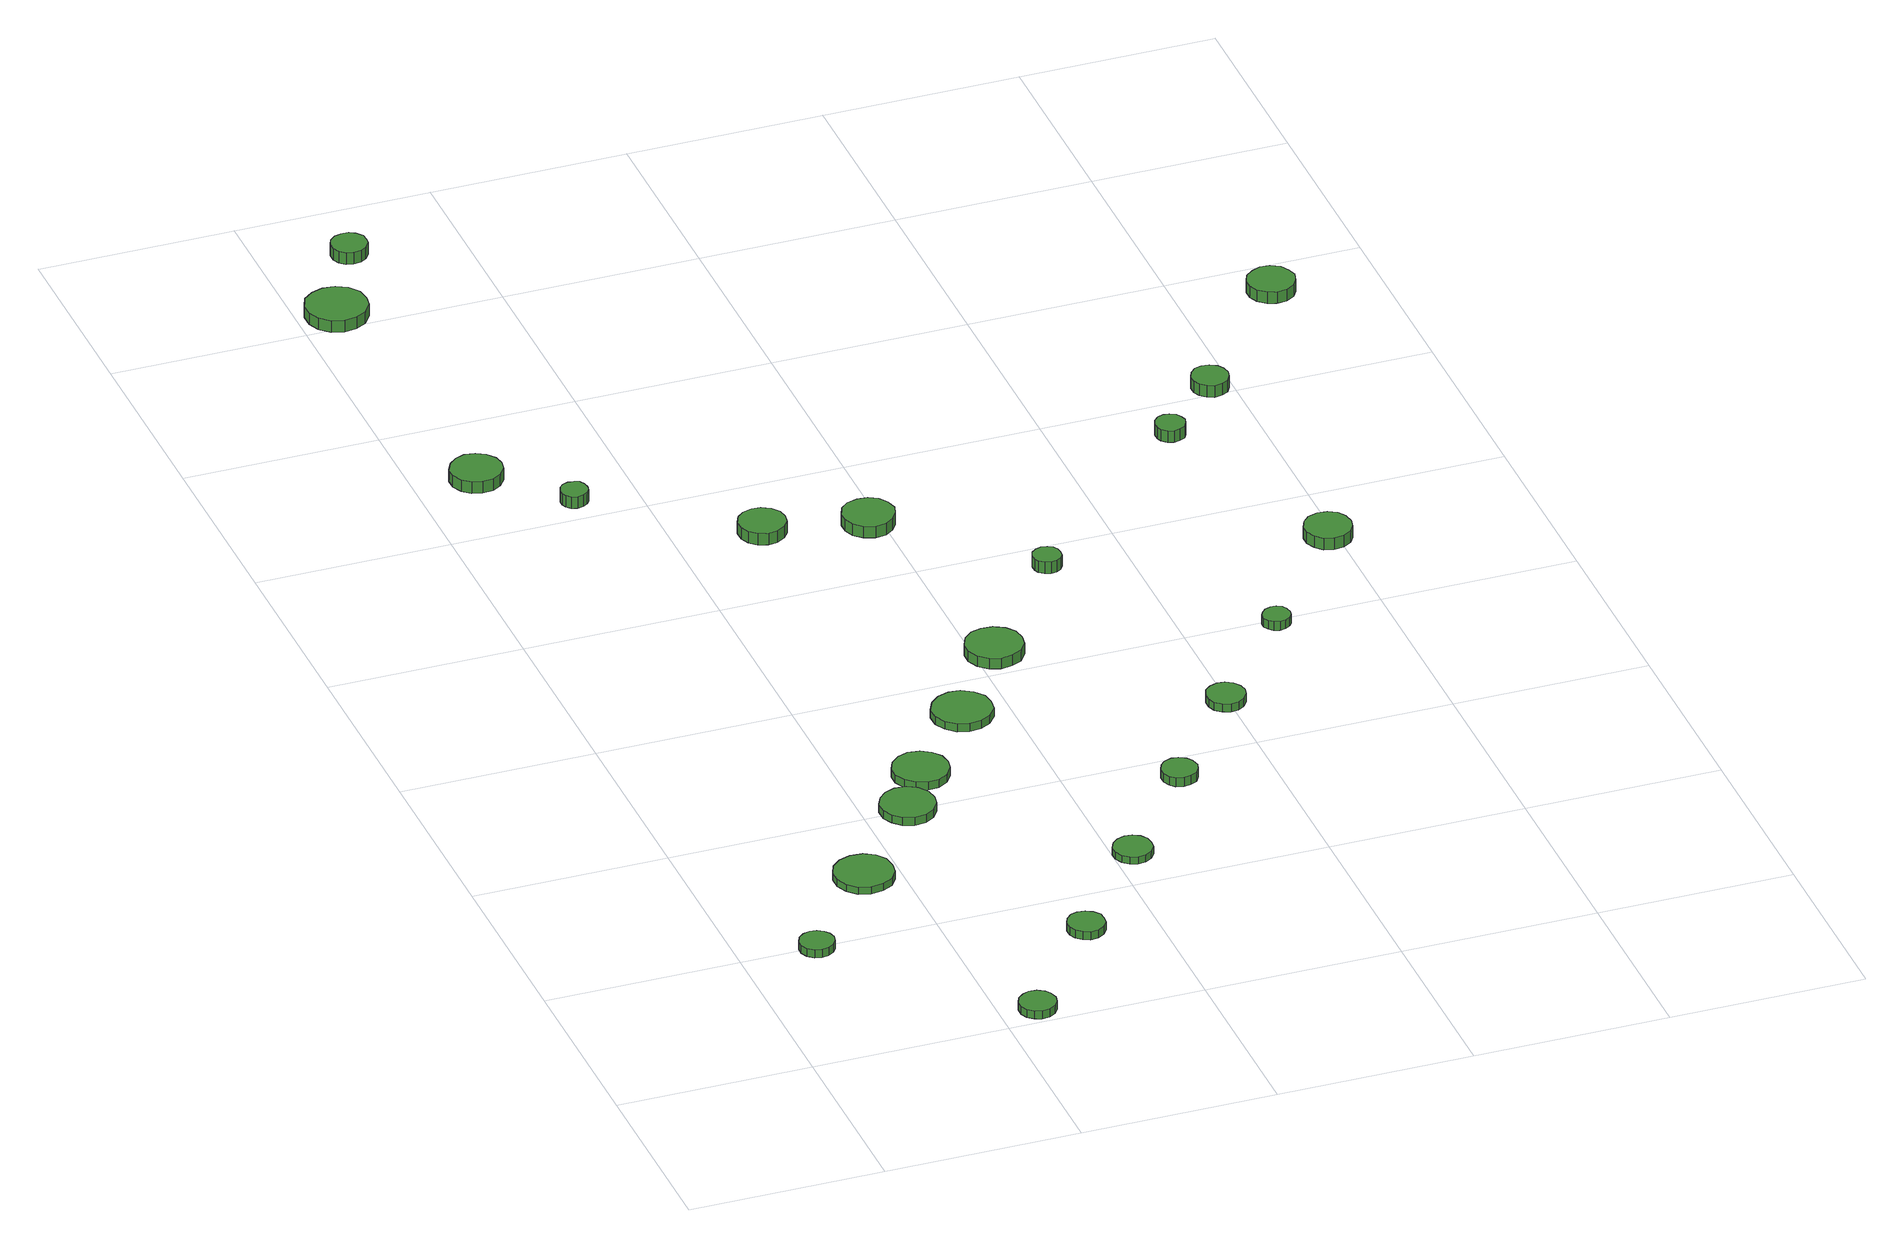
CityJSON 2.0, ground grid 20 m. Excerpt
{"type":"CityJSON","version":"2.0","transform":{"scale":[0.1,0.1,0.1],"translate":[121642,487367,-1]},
"CityObjects":{
"tree1":{"type":"SolitaryVegetationObject","attributes":{"function":"something"},"geometry":[{"type":"MultiSurface","lod":"1","boundaries":[[[0,1,2,3,4,5,6,7,8,9,10,11,12,13,14]],[[15,16,17,18,19,20,21,22,23,24,25,26,27,28,29]],[[0,29,28,1]],[[1,28,27,2]],[[2,27,26,3]],[[3,26,25,4]],[[4,25,24,5]],[[5,24,23,6]],[[6,23,22,7]],[[7,22,21,8]],[[8,21,20,9]],[[9,20,19,10]],[[10,19,18,11]],[[11,18,17,12]],[[12,17,16,13]],[[13,16,15,14]],[[14,15,29,0]]]}]},
"tree2":{"type":"SolitaryVegetationObject","attributes":{"function":"something"},"geometry":[{"type":"MultiSurface","lod":"1","boundaries":[[[30,31,32,33,34,35,36,37,38,39,40,41,42,43,44]],[[45,46,47,48,49,50,51,52,53,54,55,56,57,58,59]],[[30,59,58,31]],[[31,58,57,32]],[[32,57,56,33]],[[33,56,55,34]],[[34,55,54,35]],[[35,54,53,36]],[[36,53,52,37]],[[37,52,51,38]],[[38,51,50,39]],[[39,50,49,40]],[[40,49,48,41]],[[41,48,47,42]],[[42,47,46,43]],[[43,46,45,44]],[[44,45,59,30]]]}]},
"tree3":{"type":"SolitaryVegetationObject","attributes":{"function":"something"},"geometry":[{"type":"MultiSurface","lod":"1","boundaries":[[[60,61,62,63,64,65,66,67,68,69,70,71,72,73,74]],[[75,76,77,78,79,80,81,82,83,84,85,86,87,88,89]],[[60,89,88,61]],[[61,88,87,62]],[[62,87,86,63]],[[63,86,85,64]],[[64,85,84,65]],[[65,84,83,66]],[[66,83,82,67]],[[67,82,81,68]],[[68,81,80,69]],[[69,80,79,70]],[[70,79,78,71]],[[71,78,77,72]],[[72,77,76,73]],[[73,76,75,74]],[[74,75,89,60]]]}]},
"tree4":{"type":"SolitaryVegetationObject","attributes":{"function":"something"},"geometry":[{"type":"MultiSurface","lod":"1","boundaries":[[[90,91,92,93,94,95,96,97,98,99,100,101,102,103,104]],[[105,106,107,108,109,110,111,112,113,114,115,116,117,118,119]],[[90,119,118,91]],[[91,118,117,92]],[[92,117,116,93]],[[93,116,115,94]],[[94,115,114,95]],[[95,114,113,96]],[[96,113,112,97]],[[97,112,111,98]],[[98,111,110,99]],[[99,110,109,100]],[[100,109,108,101]],[[101,108,107,102]],[[102,107,106,103]],[[103,106,105,104]],[[104,105,119,90]]]}]},
"tree5":{"type":"SolitaryVegetationObject","attributes":{"function":"something"},"geometry":[{"type":"MultiSurface","lod":"1","boundaries":[[[120,121,122,123,124,125,126,127,128,129,130,131,132,133,134]],[[135,136,137,138,139,140,141,142,143,144,145,146,147,148,149]],[[120,149,148,121]],[[121,148,147,122]],[[122,147,146,123]],[[123,146,145,124]],[[124,145,144,125]],[[125,144,143,126]],[[126,143,142,127]],[[127,142,141,128]],[[128,141,140,129]],[[129,140,139,130]],[[130,139,138,131]],[[131,138,137,132]],[[132,137,136,133]],[[133,136,135,134]],[[134,135,149,120]]]}]},
"tree6":{"type":"SolitaryVegetationObject","attributes":{"function":"something"},"geometry":[{"type":"MultiSurface","lod":"1","boundaries":[[[150,151,152,153,154,155,156,157,158,159,160,161,162,163,164]],[[165,166,167,168,169,170,171,172,173,174,175,176,177,178,179]],[[150,179,178,151]],[[151,178,177,152]],[[152,177,176,153]],[[153,176,175,154]],[[154,175,174,155]],[[155,174,173,156]],[[156,173,172,157]],[[157,172,171,158]],[[158,171,170,159]],[[159,170,169,160]],[[160,169,168,161]],[[161,168,167,162]],[[162,167,166,163]],[[163,166,165,164]],[[164,165,179,150]]]}]},
"tree7":{"type":"SolitaryVegetationObject","attributes":{"function":"something"},"geometry":[{"type":"MultiSurface","lod":"1","boundaries":[[[180,181,182,183,184,185,186,187,188,189,190,191,192,193,194]],[[195,196,197,198,199,200,201,202,203,204,205,206,207,208,209]],[[180,209,208,181]],[[181,208,207,182]],[[182,207,206,183]],[[183,206,205,184]],[[184,205,204,185]],[[185,204,203,186]],[[186,203,202,187]],[[187,202,201,188]],[[188,201,200,189]],[[189,200,199,190]],[[190,199,198,191]],[[191,198,197,192]],[[192,197,196,193]],[[193,196,195,194]],[[194,195,209,180]]]}]},
"tree8":{"type":"SolitaryVegetationObject","attributes":{"function":"something"},"geometry":[{"type":"MultiSurface","lod":"1","boundaries":[[[210,211,212,213,214,215,216,217,218,219,220,221,222,223,224]],[[225,226,227,228,229,230,231,232,233,234,235,236,237,238,239]],[[210,239,238,211]],[[211,238,237,212]],[[212,237,236,213]],[[213,236,235,214]],[[214,235,234,215]],[[215,234,233,216]],[[216,233,232,217]],[[217,232,231,218]],[[218,231,230,219]],[[219,230,229,220]],[[220,229,228,221]],[[221,228,227,222]],[[222,227,226,223]],[[223,226,225,224]],[[224,225,239,210]]]}]},
"tree9":{"type":"SolitaryVegetationObject","attributes":{"function":"something"},"geometry":[{"type":"MultiSurface","lod":"1","boundaries":[[[240,241,242,243,244,245,246,247,248,249,250,251,252,253,254]],[[255,256,257,258,259,260,261,262,263,264,265,266,267,268,269]],[[240,269,268,241]],[[241,268,267,242]],[[242,267,266,243]],[[243,266,265,244]],[[244,265,264,245]],[[245,264,263,246]],[[246,263,262,247]],[[247,262,261,248]],[[248,261,260,249]],[[249,260,259,250]],[[250,259,258,251]],[[251,258,257,252]],[[252,257,256,253]],[[253,256,255,254]],[[254,255,269,240]]]}]},
"tree10":{"type":"SolitaryVegetationObject","attributes":{"function":"something"},"geometry":[{"type":"MultiSurface","lod":"1","boundaries":[[[270,271,272,273,274,275,276,277,278,279,280,281,282,283,284]],[[285,286,287,288,289,290,291,292,293,294,295,296,297,298,299]],[[270,299,298,271]],[[271,298,297,272]],[[272,297,296,273]],[[273,296,295,274]],[[274,295,294,275]],[[275,294,293,276]],[[276,293,292,277]],[[277,292,291,278]],[[278,291,290,279]],[[279,290,289,280]],[[280,289,288,281]],[[281,288,287,282]],[[282,287,286,283]],[[283,286,285,284]],[[284,285,299,270]]]}]},
"tree11":{"type":"SolitaryVegetationObject","attributes":{"function":"something"},"geometry":[{"type":"MultiSurface","lod":"1","boundaries":[[[300,301,302,303,304,305,306,307,308,309,310,311,312,313,314]],[[315,316,317,318,319,320,321,322,323,324,325,326,327,328,329]],[[300,329,328,301]],[[301,328,327,302]],[[302,327,326,303]],[[303,326,325,304]],[[304,325,324,305]],[[305,324,323,306]],[[306,323,322,307]],[[307,322,321,308]],[[308,321,320,309]],[[309,320,319,310]],[[310,319,318,311]],[[311,318,317,312]],[[312,317,316,313]],[[313,316,315,314]],[[314,315,329,300]]]}]},
"tree12":{"type":"SolitaryVegetationObject","attributes":{"function":"something"},"geometry":[{"type":"MultiSurface","lod":"1","boundaries":[[[330,331,332,333,334,335,336,337,338,339,340,341,342,343,344]],[[345,346,347,348,349,350,351,352,353,354,355,356,357,358,359]],[[330,359,358,331]],[[331,358,357,332]],[[332,357,356,333]],[[333,356,355,334]],[[334,355,354,335]],[[335,354,353,336]],[[336,353,352,337]],[[337,352,351,338]],[[338,351,350,339]],[[339,350,349,340]],[[340,349,348,341]],[[341,348,347,342]],[[342,347,346,343]],[[343,346,345,344]],[[344,345,359,330]]]}]},
"tree13":{"type":"SolitaryVegetationObject","attributes":{"function":"something"},"geometry":[{"type":"MultiSurface","lod":"1","boundaries":[[[360,361,362,363,364,365,366,367,368,369,370,371,372,373,374]],[[375,376,377,378,379,380,381,382,383,384,385,386,387,388,389]],[[360,389,388,361]],[[361,388,387,362]],[[362,387,386,363]],[[363,386,385,364]],[[364,385,384,365]],[[365,384,383,366]],[[366,383,382,367]],[[367,382,381,368]],[[368,381,380,369]],[[369,380,379,370]],[[370,379,378,371]],[[371,378,377,372]],[[372,377,376,373]],[[373,376,375,374]],[[374,375,389,360]]]}]},
"tree14":{"type":"SolitaryVegetationObject","attributes":{"function":"something"},"geometry":[{"type":"MultiSurface","lod":"1","boundaries":[[[390,391,392,393,394,395,396,397,398,399,400,401,402,403,404]],[[405,406,407,408,409,410,411,412,413,414,415,416,417,418,419]],[[390,419,418,391]],[[391,418,417,392]],[[392,417,416,393]],[[393,416,415,394]],[[394,415,414,395]],[[395,414,413,396]],[[396,413,412,397]],[[397,412,411,398]],[[398,411,410,399]],[[399,410,409,400]],[[400,409,408,401]],[[401,408,407,402]],[[402,407,406,403]],[[403,406,405,404]],[[404,405,419,390]]]}]},
"tree15":{"type":"SolitaryVegetationObject","attributes":{"function":"something"},"geometry":[{"type":"MultiSurface","lod":"1","boundaries":[[[420,421,422,423,424,425,426,427,428,429,430,431,432,433,434]],[[435,436,437,438,439,440,441,442,443,444,445,446,447,448,449]],[[420,449,448,421]],[[421,448,447,422]],[[422,447,446,423]],[[423,446,445,424]],[[424,445,444,425]],[[425,444,443,426]],[[426,443,442,427]],[[427,442,441,428]],[[428,441,440,429]],[[429,440,439,430]],[[430,439,438,431]],[[431,438,437,432]],[[432,437,436,433]],[[433,436,435,434]],[[434,435,449,420]]]}]},
"tree16":{"type":"SolitaryVegetationObject","attributes":{"function":"something"},"geometry":[{"type":"MultiSurface","lod":"1","boundaries":[[[450,451,452,453,454,455,456,457,458,459,460,461,462,463,464]],[[465,466,467,468,469,470,471,472,473,474,475,476,477,478,479]],[[450,479,478,451]],[[451,478,477,452]],[[452,477,476,453]],[[453,476,475,454]],[[454,475,474,455]],[[455,474,473,456]],[[456,473,472,457]],[[457,472,471,458]],[[458,471,470,459]],[[459,470,469,460]],[[460,469,468,461]],[[461,468,467,462]],[[462,467,466,463]],[[463,466,465,464]],[[464,465,479,450]]]}]},
"tree17":{"type":"SolitaryVegetationObject","attributes":{"function":"something"},"geometry":[{"type":"MultiSurface","lod":"1","boundaries":[[[480,481,482,483,484,485,486,487,488,489,490,491,492,493,494]],[[495,496,497,498,499,500,501,502,503,504,505,506,507,508,509]],[[480,509,508,481]],[[481,508,507,482]],[[482,507,506,483]],[[483,506,505,484]],[[484,505,504,485]],[[485,504,503,486]],[[486,503,502,487]],[[487,502,501,488]],[[488,501,500,489]],[[489,500,499,490]],[[490,499,498,491]],[[491,498,497,492]],[[492,497,496,493]],[[493,496,495,494]],[[494,495,509,480]]]}]},
"tree18":{"type":"SolitaryVegetationObject","attributes":{"function":"something"},"geometry":[{"type":"MultiSurface","lod":"1","boundaries":[[[510,511,512,513,514,515,516,517,518,519,520,521,522,523,524]],[[525,526,527,528,529,530,531,532,533,534,535,536,537,538,539]],[[510,539,538,511]],[[511,538,537,512]],[[512,537,536,513]],[[513,536,535,514]],[[514,535,534,515]],[[515,534,533,516]],[[516,533,532,517]],[[517,532,531,518]],[[518,531,530,519]],[[519,530,529,520]],[[520,529,528,521]],[[521,528,527,522]],[[522,527,526,523]],[[523,526,525,524]],[[524,525,539,510]]]}]},
"tree19":{"type":"SolitaryVegetationObject","attributes":{"function":"something"},"geometry":[{"type":"MultiSurface","lod":"1","boundaries":[[[540,541,542,543,544,545,546,547,548,549,550,551,552,553,554]],[[555,556,557,558,559,560,561,562,563,564,565,566,567,568,569]],[[540,569,568,541]],[[541,568,567,542]],[[542,567,566,543]],[[543,566,565,544]],[[544,565,564,545]],[[545,564,563,546]],[[546,563,562,547]],[[547,562,561,548]],[[548,561,560,549]],[[549,560,559,550]],[[550,559,558,551]],[[551,558,557,552]],[[552,557,556,553]],[[553,556,555,554]],[[554,555,569,540]]]}]},
"tree20":{"type":"SolitaryVegetationObject","attributes":{"function":"something"},"geometry":[{"type":"MultiSurface","lod":"1","boundaries":[[[570,571,572,573,574,575,576,577,578,579,580,581,582,583,584]],[[585,586,587,588,589,590,591,592,593,594,595,596,597,598,599]],[[570,599,598,571]],[[571,598,597,572]],[[572,597,596,573]],[[573,596,595,574]],[[574,595,594,575]],[[575,594,593,576]],[[576,593,592,577]],[[577,592,591,578]],[[578,591,590,579]],[[579,590,589,580]],[[580,589,588,581]],[[581,588,587,582]],[[582,587,586,583]],[[583,586,585,584]],[[584,585,599,570]]]}]},
"tree21":{"type":"SolitaryVegetationObject","attributes":{"function":"something"},"geometry":[{"type":"MultiSurface","lod":"1","boundaries":[[[600,601,602,603,604,605,606,607,608,609,610,611,612,613,614]],[[615,616,617,618,619,620,621,622,623,624,625,626,627,628,629]],[[600,629,628,601]],[[601,628,627,602]],[[602,627,626,603]],[[603,626,625,604]],[[604,625,624,605]],[[605,624,623,606]],[[606,623,622,607]],[[607,622,621,608]],[[608,621,620,609]],[[609,620,619,610]],[[610,619,618,611]],[[611,618,617,612]],[[612,617,616,613]],[[613,616,615,614]],[[614,615,629,600]]]}]},
"tree22":{"type":"SolitaryVegetationObject","attributes":{"function":"something"},"geometry":[{"type":"MultiSurface","lod":"1","boundaries":[[[630,631,632,633,634,635,636,637,638,639,640,641,642,643,644]],[[645,646,647,648,649,650,651,652,653,654,655,656,657,658,659]],[[630,659,658,631]],[[631,658,657,632]],[[632,657,656,633]],[[633,656,655,634]],[[634,655,654,635]],[[635,654,653,636]],[[636,653,652,637]],[[637,652,651,638]],[[638,651,650,639]],[[639,650,649,640]],[[640,649,648,641]],[[641,648,647,642]],[[642,647,646,643]],[[643,646,645,644]],[[644,645,659,630]]]}]},
"tree23":{"type":"SolitaryVegetationObject","attributes":{"function":"something"},"geometry":[{"type":"MultiSurface","lod":"1","boundaries":[[[660,661,662,663,664,665,666,667,668,669,670,671,672,673,674]],[[675,676,677,678,679,680,681,682,683,684,685,686,687,688,689]],[[660,689,688,661]],[[661,688,687,662]],[[662,687,686,663]],[[663,686,685,664]],[[664,685,684,665]],[[665,684,683,666]],[[666,683,682,667]],[[667,682,681,668]],[[668,681,680,669]],[[669,680,679,670]],[[670,679,678,671]],[[671,678,677,672]],[[672,677,676,673]],[[673,676,675,674]],[[674,675,689,660]]]}]}
},
"vertices":[
[95,198,18],[93,205,18],[89,210,18],[83,214,18],[76,215,18],[69,213,18],[63,208,18],[60,201,18],[60,194,18],[63,187,18],[69,182,18],[76,180,18],[83,181,18],[89,185,18],[93,190,18],[93,190,9],[89,185,9],[83,181,9],[76,180,9],[69,182,9],[63,187,9],[60,194,9],[60,201,9],[63,208,9],[69,213,9],[76,215,9],[83,214,9],[89,210,9],[93,205,9],[95,198,9],
[257,24,17],[255,32,17],[251,38,17],[244,42,17],[236,43,17],[229,40,17],[223,35,17],[220,28,17],[220,20,17],[223,13,17],[229,8,17],[236,5,17],[244,6,17],[251,10,17],[255,16,17],[255,16,8],[251,10,8],[244,6,8],[236,5,8],[229,8,8],[223,13,8],[220,20,8],[220,28,8],[223,35,8],[229,40,8],[236,43,8],[244,42,8],[251,38,8],[255,32,8],[257,24,8],
[192,299,18],[190,312,18],[183,322,18],[172,328,18],[159,329,18],[147,325,18],[138,317,18],[133,306,18],[133,293,18],[138,282,18],[147,273,18],[159,269,18],[172,271,18],[183,277,18],[190,287,18],[190,287,10],[183,277,10],[172,271,10],[159,269,10],[147,273,10],[138,282,10],[133,293,10],[133,306,10],[138,317,10],[147,325,10],[159,329,10],[172,328,10],[183,322,10],[190,312,10],[192,299,10],
[272,400,18],[270,411,18],[263,421,18],[253,427,18],[241,428,18],[230,424,18],[222,416,18],[217,406,18],[217,394,18],[222,384,18],[230,376,18],[241,372,18],[253,373,18],[263,379,18],[270,389,18],[270,389,9],[263,379,9],[253,373,9],[241,372,9],[230,376,9],[222,384,9],[217,394,9],[217,406,9],[222,416,9],[230,424,9],[241,428,9],[253,427,9],[263,421,9],[270,411,9],[272,400,9],
[349,140,18],[348,148,18],[343,154,18],[336,158,18],[328,159,18],[321,157,18],[315,151,18],[312,144,18],[312,136,18],[315,129,18],[321,124,18],[328,121,18],[336,122,18],[343,126,18],[348,132,18],[348,132,9],[343,126,9],[336,122,9],[328,121,9],[321,124,9],[315,129,9],[312,136,9],[312,144,9],[315,151,9],[321,157,9],[328,159,9],[336,158,9],[343,154,9],[348,148,9],[349,140,9],
[87,1096,25],[85,1106,25],[78,1115,25],[69,1120,25],[58,1122,25],[48,1118,25],[40,1111,25],[35,1101,25],[35,1090,25],[40,1080,25],[48,1073,25],[58,1070,25],[69,1071,25],[78,1076,25],[85,1085,25],[85,1085,12],[78,1076,12],[69,1071,12],[58,1070,12],[48,1073,12],[40,1080,12],[35,1090,12],[35,1101,12],[40,1111,12],[48,1118,12],[58,1122,12],[69,1120,12],[78,1115,12],[85,1106,12],[87,1096,12],
[306,455,18],[304,467,18],[297,476,18],[287,482,18],[275,484,18],[264,480,18],[255,472,18],[250,461,18],[250,450,18],[255,439,18],[264,431,18],[275,427,18],[287,428,18],[297,434,18],[304,444,18],[304,444,9],[297,434,9],[287,428,9],[275,427,9],[264,431,9],[255,439,9],[250,450,9],[250,461,9],[255,472,9],[264,480,9],[275,484,9],[287,482,9],[297,476,9],[304,467,9],[306,455,9],
[149,1027,25],[148,1033,25],[145,1038,25],[140,1040,25],[134,1041,25],[128,1039,25],[124,1035,25],[122,1030,25],[122,1024,25],[124,1019,25],[128,1015,25],[134,1013,25],[140,1014,25],[145,1017,25],[148,1021,25],[148,1021,12],[145,1017,12],[140,1014,12],[134,1013,12],[128,1015,12],[124,1019,12],[122,1024,12],[122,1030,12],[124,1035,12],[128,1039,12],[134,1041,12],[140,1040,12],[145,1038,12],[148,1033,12],[149,1027,12],
[68,1418,25],[66,1431,25],[58,1442,25],[47,1448,25],[34,1449,25],[22,1445,25],[12,1437,25],[7,1425,25],[7,1412,25],[12,1400,25],[22,1391,25],[34,1387,25],[47,1389,25],[58,1395,25],[66,1406,25],[66,1406,12],[58,1395,12],[47,1389,12],[34,1387,12],[22,1391,12],[12,1400,12],[7,1412,12],[7,1425,12],[12,1437,12],[22,1445,12],[34,1449,12],[47,1448,12],[58,1442,12],[66,1431,12],[68,1418,12],
[439,253,17],[438,261,17],[433,268,17],[426,272,17],[418,273,17],[410,270,17],[404,265,17],[400,257,17],[400,249,17],[404,241,17],[410,236,17],[418,233,17],[426,234,17],[433,238,17],[438,245,17],[438,245,9],[433,238,9],[426,234,9],[418,233,9],[410,236,9],[404,241,9],[400,249,9],[400,257,9],[404,265,9],[410,270,9],[418,273,9],[426,272,9],[433,268,9],[438,261,9],[439,253,9],
[382,542,18],[380,554,18],[372,564,18],[361,571,18],[349,572,18],[337,568,18],[328,560,18],[322,548,18],[322,535,18],[328,524,18],[337,515,18],[349,512,18],[361,513,18],[372,519,18],[380,529,18],[380,529,9],[372,519,9],[361,513,9],[349,512,9],[337,515,9],[328,524,9],[322,535,9],[322,548,9],[328,560,9],[337,568,9],[349,572,9],[361,571,9],[372,564,9],[380,554,9],[382,542,9],
[105,1518,24],[104,1526,24],[99,1532,24],[93,1536,24],[85,1536,24],[78,1534,24],[72,1529,24],[69,1522,24],[69,1514,24],[72,1507,24],[78,1502,24],[85,1500,24],[93,1501,24],[99,1505,24],[104,1511,24],[104,1511,11],[99,1505,11],[93,1501,11],[85,1500,11],[78,1502,11],[72,1507,11],[69,1514,11],[69,1522,11],[72,1529,11],[78,1534,11],[85,1536,11],[93,1536,11],[99,1532,11],[104,1526,11],[105,1518,11],
[309,914,24],[307,923,24],[301,931,24],[292,936,24],[283,937,24],[273,934,24],[266,928,24],[262,919,24],[262,909,24],[266,900,24],[273,893,24],[283,890,24],[292,891,24],[301,896,24],[307,904,24],[307,904,11],[301,896,11],[292,891,11],[283,890,11],[273,893,11],[266,900,11],[262,909,11],[262,919,11],[266,928,11],[273,934,11],[283,937,11],[292,936,11],[301,931,11],[307,923,11],[309,914,11],
[448,636,21],[446,648,21],[439,657,21],[428,663,21],[416,664,21],[405,661,21],[396,653,21],[391,642,21],[391,630,21],[396,619,21],[405,611,21],[416,607,21],[428,609,21],[439,614,21],[446,624,21],[446,624,9],[439,614,9],[428,609,9],[416,607,9],[405,611,9],[396,619,9],[391,630,9],[391,642,9],[396,653,9],[405,661,9],[416,664,9],[428,663,9],[439,657,9],[446,648,9],[448,636,9],
[528,368,18],[526,376,18],[522,382,18],[515,386,18],[508,387,18],[500,384,18],[495,379,18],[492,372,18],[492,364,18],[495,357,18],[500,352,18],[508,350,18],[515,351,18],[522,354,18],[526,361,18],[526,361,8],[522,354,8],[515,351,8],[508,350,8],[500,352,8],[495,357,8],[492,364,8],[492,372,8],[495,379,8],[500,384,8],[508,387,8],[515,386,8],[522,382,8],[526,376,8],[528,368,8],
[413,894,23],[410,905,23],[404,914,23],[395,919,23],[384,920,23],[373,917,23],[365,910,23],[361,900,23],[361,889,23],[365,879,23],[373,872,23],[384,868,23],[395,869,23],[404,875,23],[410,884,23],[410,884,10],[404,875,10],[395,869,10],[384,868,10],[373,872,10],[365,879,10],[361,889,10],[361,900,10],[365,910,10],[373,917,10],[384,920,10],[395,919,10],[404,914,10],[410,905,10],[413,894,10],
[618,480,17],[616,488,17],[611,495,17],[604,499,17],[596,500,17],[588,497,17],[582,492,17],[579,484,17],[579,476,17],[582,468,17],[588,463,17],[596,460,17],[604,461,17],[611,465,17],[616,472,17],[616,472,8],[611,465,8],[604,461,8],[596,460,8],[588,463,8],[582,468,8],[579,476,8],[579,484,8],[582,492,8],[588,497,8],[596,500,8],[604,499,8],[611,495,8],[616,488,8],[618,480,8],
[535,765,22],[534,771,22],[531,776,22],[526,779,22],[520,780,22],[514,778,22],[509,774,22],[507,768,22],[507,762,22],[509,757,22],[514,753,22],[520,751,22],[526,752,22],[531,755,22],[534,759,22],[534,759,9],[531,755,9],[526,752,9],[520,751,9],[514,753,9],[509,757,9],[507,762,9],[507,768,9],[509,774,9],[514,778,9],[520,780,9],[526,779,9],[531,776,9],[534,771,9],[535,765,9],
[706,595,18],[705,601,18],[702,606,18],[697,609,18],[691,609,18],[685,607,18],[681,603,18],[678,598,18],[678,592,18],[681,587,18],[685,583,18],[691,581,18],[697,582,18],[702,585,18],[705,589,18],[705,589,8],[702,585,8],[697,582,8],[691,581,8],[685,583,8],[681,587,8],[678,592,8],[678,598,8],[681,603,8],[685,607,8],[691,609,8],[697,609,8],[702,606,8],[705,601,8],[706,595,8],
[725,937,29],[723,943,29],[720,948,29],[714,951,29],[708,952,29],[702,950,29],[697,945,29],[695,940,29],[695,933,29],[697,928,29],[702,923,29],[708,921,29],[714,922,29],[720,925,29],[723,930,29],[723,930,16],[720,925,16],[714,922,16],[708,921,16],[702,923,16],[697,928,16],[695,933,16],[695,940,16],[697,945,16],[702,950,16],[708,952,16],[714,951,16],[720,948,16],[723,943,16],[725,937,16],
[814,719,24],[812,729,24],[807,737,24],[798,742,24],[788,743,24],[778,740,24],[771,733,24],[767,724,24],[767,714,24],[771,705,24],[778,698,24],[788,695,24],[798,696,24],[807,701,24],[812,709,24],[812,709,11],[807,701,11],[798,696,11],[788,695,11],[778,698,11],[771,705,11],[767,714,11],[767,724,11],[771,733,11],[778,740,11],[788,743,11],[798,742,11],[807,737,11],[812,729,11],[814,719,11],
[795,1007,26],[793,1015,26],[789,1021,26],[782,1025,26],[774,1026,26],[767,1024,26],[761,1018,26],[758,1011,26],[758,1003,26],[761,996,26],[767,991,26],[774,988,26],[782,989,26],[789,993,26],[793,1000,26],[793,1000,13],[789,993,13],[782,989,13],[774,988,13],[767,991,13],[761,996,13],[758,1003,13],[758,1011,13],[761,1018,13],[767,1024,13],[774,1026,13],[782,1025,13],[789,1021,13],[793,1015,13],[795,1007,13],
[918,1157,21],[915,1166,21],[910,1175,21],[901,1180,21],[891,1181,21],[882,1177,21],[874,1171,21],[870,1162,21],[870,1152,21],[874,1143,21],[882,1136,21],[891,1133,21],[901,1134,21],[910,1139,21],[915,1147,21],[915,1147,8],[910,1139,8],[901,1134,8],[891,1133,8],[882,1136,8],[874,1143,8],[870,1152,8],[870,1162,8],[874,1171,8],[882,1177,8],[891,1181,8],[901,1180,8],[910,1175,8],[915,1166,8],[918,1157,8]
]}
